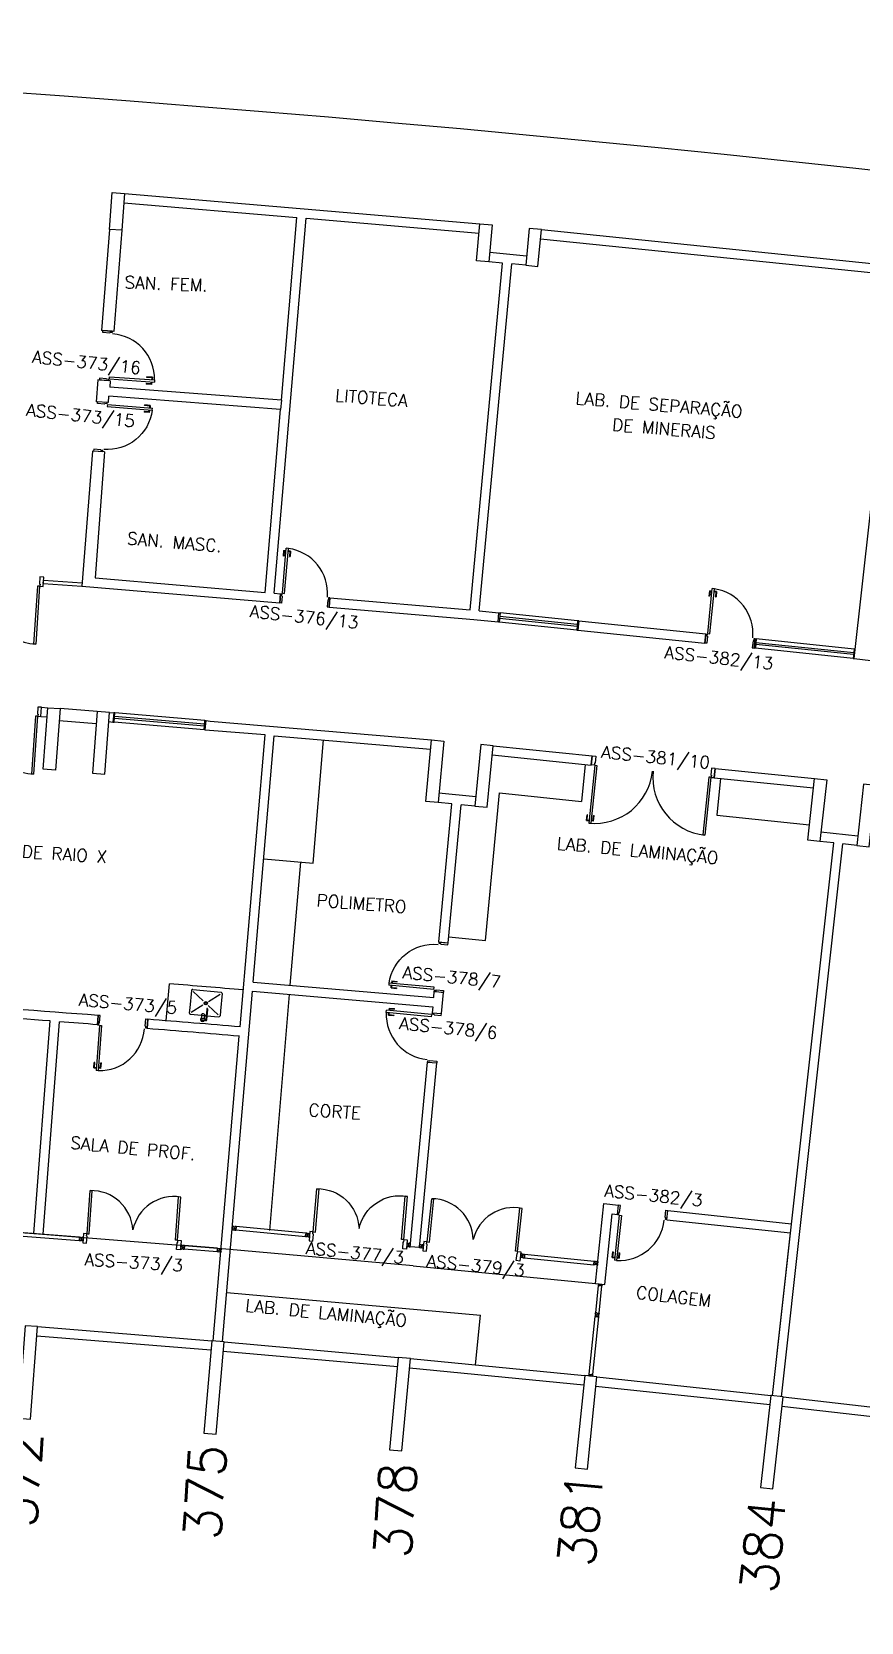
# Model space of a CAD drawing. Extents: x -152 to 150, y 325 to 437.
# Drawn here: x 27.71 to 41.13, y 350.53 to 376.26 of the extents above; entities that cross this region are included whole.
import ezdxf
from ezdxf.enums import TextEntityAlignment as Align

# ---------------------------------------------------------------- set-up
doc = ezdxf.new("R2010")
doc.units = 0
doc.header["$LTSCALE"] = 0.01
doc.header["$MEASUREMENT"] = 0
doc.header["$PDMODE"] = 98
doc.layers.get('0').update_dxf_attribs({"linetype": 'CONTINUOUS'})
doc.layers.get('DEFPOINTS').update_dxf_attribs({"linetype": 'CONTINUOUS'})
for name, color, linetype in [('ALV', 2, 'CONTINUOUS'), ('BANC', 2, 'CONTINUOUS'), ('DIV', 2, 'CONTINUOUS'), ('ESC', 1, 'CONTINUOUS'), ('ESQ', 1, 'CONTINUOUS'), ('ESTR', 3, 'CONTINUOUS'), ('JANELA', 1, 'CONTINUOUS'), ('NOPILAR1', 2, 'CONTINUOUS'), ('PEÇAS', 1, 'CONTINUOUS'), ('PISO', 1, 'CONTINUOUS'), ('TEXTO', 2, 'CONTINUOUS'), ('TEXTO-CENTRO-CUSTO', 2, 'CONTINUOUS'), ('TEXTO-ENDEREÇO', 2, 'CONTINUOUS')]:
    doc.layers.add(name, color=color, linetype=linetype)
doc.styles.add('1', font='romans.shx')
doc.styles.add('NOPILAR', font='simplex.shx', dxfattribs={"height": 0.6})
doc.styles.add('UNB-100', font='simplex.shx', dxfattribs={"height": 3})
doc.styles.add('UNB-100-1', font='simplex.shx', dxfattribs={"height": 0.2})
doc.dimstyles.new('1-600', dxfattribs={"dimtxt": 1.1, "dimasz": 2.5, "dimexe": 2, "dimexo": 4, "dimgap": 0.2, "dimtad": 1, "dimdec": 0, "dimzin": 4, "dimdsep": 46, "dimlunit": 6, "dimtxsty": '1', "dimblk1": 'NONE', "dimblk2": 'NONE', "dimsah": 1, "dimcen": 0, "dimclrd": 2, "dimclre": 2, "dimclrt": 2, "dimadec": 0, "dimazin": 0, "dimtfac": 1, "dimtdec": 0, "dimtmove": 2, "dimatfit": 3, "dimldrblk": 'NONE', "dimfxl": 1, "dimtolj": 1, "dimtzin": 0, "dimarcsym": 0})

# ---------------------------------------------------------------- blocks, each defined once
blk = doc.blocks.new('PILAR-SSC')
blk.add_lwpolyline([(0.003, -72.467), (0.003, -73.967), (0.203, -73.967), (0.203, -72.467)], close=True)
blk = doc.blocks.new('PD80-SSC')
at = {"color": 2}
for p, q in [((-0.777, 0.01), (-0.777, -0.03)), ((-0.777, 0.01), (-0.687, 0.01)), ((-0.687, 0), (-0.687, 0.01)), ((-0.075, 0), (0.075, 0)), ((-0.075, 0), (-0.075, -0.02)), ((0.075, -0.03), (0.075, 0)), ((-0.817, -0.065), (-0.817, -0.03)), ((-0.085, -0.03), (-0.817, -0.03)), ((-0.085, -0.065), (-0.817, -0.065)), ((-0.777, -0.105), (-0.777, -0.065)), ((-0.777, -0.105), (-0.687, -0.105)), ((-0.767, 0), (-0.767, -0.03)), ((-0.767, 0), (-0.687, 0)), ((-0.767, -0.095), (-0.767, -0.065)), ((-0.767, -0.095), (-0.687, -0.095)), ((-0.687, -0.095), (-0.687, -0.105)), ((-0.085, -0.03), (-0.085, -0.065)), ((-0.075, -0.02), (-0.04, -0.02)), ((-0.04, -0.03), (-0.04, -0.02)), ((-0.04, -0.03), (0.075, -0.03)), ((-0.04, -0.771), (0.075, -0.771)), ((-0.04, -0.771), (-0.04, -0.781)), ((0.075, -0.771), (0.075, -0.801)), ((-0.075, -0.781), (-0.04, -0.781)), ((-0.075, -0.801), (-0.075, -0.781)), ((-0.075, -0.801), (0.075, -0.801)), ((-0.075, -0.802), (0.075, -0.802))]:
    blk.add_line(p, q, dxfattribs=at)
at = {"color": 1}
blk.add_arc((-0.085, -0.03), 0.731, 182.6571, 270, dxfattribs=at)
blk = doc.blocks.new('PTDP-SSC')
at = {"color": 2}
for p, q in [((0.055, 1.015), (0.09, 1.015)), ((0.055, 0.075), (0.055, 1.015)), ((0.09, 0.075), (0.09, 1.015)), ((1.91, 0.075), (1.91, 1.015)), ((1.945, 1.015), (1.91, 1.015)), ((1.945, 0.075), (1.945, 1.015)), ((0.05, 0.075), (0, 0.075)), ((0, 0.075), (0, -0.075)), ((0.05, 0.04), (0.05, 0.075)), ((0.06, 0.04), (0.05, 0.04)), ((0.055, 0.075), (0.09, 0.075)), ((0.06, -0.075), (0.06, 0.04)), ((1.945, 0.075), (1.91, 0.075)), ((1.94, -0.075), (1.94, 0.04)), ((1.94, 0.04), (1.95, 0.04)), ((1.95, 0.04), (1.95, 0.075)), ((1.95, 0.075), (2, 0.075)), ((2, 0.075), (2, -0.075)), ((0, -0.075), (0.06, -0.075)), ((2, -0.075), (1.94, -0.075))]:
    blk.add_line(p, q, dxfattribs=at)
at = {"color": 1}
for centre, start, end in [((0.055, 0.075), 0, 90), ((1.945, 0.075), 90, 180)]:
    blk.add_arc(centre, 0.94, start, end, dxfattribs=at)
blk = doc.blocks.new('PE80-SSC')
at = {"color": 2}
for p, q in [((0.075, 0), (-0.075, 0)), ((-0.075, -0.03), (-0.075, 0)), ((0.075, 0), (0.075, -0.02)), ((0.777, 0.01), (0.687, 0.01)), ((0.687, 0), (0.687, 0.01)), ((0.777, 0.01), (0.777, -0.03)), ((0.04, -0.03), (-0.075, -0.03)), ((0.075, -0.02), (0.04, -0.02)), ((0.04, -0.03), (0.04, -0.02)), ((0.085, -0.03), (0.817, -0.03)), ((0.085, -0.03), (0.085, -0.065)), ((0.085, -0.065), (0.817, -0.065)), ((0.767, 0), (0.687, 0)), ((0.767, -0.095), (0.687, -0.095)), ((0.687, -0.095), (0.687, -0.105)), ((0.777, -0.105), (0.687, -0.105)), ((0.767, 0), (0.767, -0.03)), ((0.767, -0.095), (0.767, -0.065)), ((0.777, -0.105), (0.777, -0.065)), ((0.817, -0.065), (0.817, -0.03)), ((0.04, -0.771), (-0.075, -0.771)), ((-0.075, -0.771), (-0.075, -0.801)), ((0.04, -0.771), (0.04, -0.781)), ((0.075, -0.801), (-0.075, -0.801)), ((0.075, -0.802), (-0.075, -0.802)), ((0.075, -0.781), (0.04, -0.781)), ((0.075, -0.801), (0.075, -0.781))]:
    blk.add_line(p, q, dxfattribs=at)
at = {"color": 1}
blk.add_arc((0.085, -0.03), 0.731, 270, 357.3429, dxfattribs=at)
blk = doc.blocks.new('A$C73356FFD')
at = {"layer": 'DIV'}
for p, q in [((0.025, 0.03), (0.035, 0.03)), ((0.035, 0.03), (0.025, 0.03)), ((0.03, 0.025), (0.03, 0.035)), ((0.03, 0.035), (0.03, 0.025))]:
    blk.add_line(p, q, dxfattribs=at)
blk.add_lwpolyline([(0.009, 0.036), (0, 0.036), (0, 0.06), (0.022, 0.06), (0.022, 0.05), (0.038, 0.05), (0.038, 0.06), (0.06, 0.06), (0.06, 0.036), (0.05, 0.036), (0.05, 0.024), (0.06, 0.024), (0.06, 0), (0.038, 0), (0.038, 0.01), (0.022, 0.01), (0.022, 0), (0, 0), (0, 0.024), (0.009, 0.024)], close=True, dxfattribs=at)
blk = doc.blocks.new('A$C19D559F5')
at = {"linetype": 'Continuous'}
blk.add_blockref('A$C73356FFD', (0, 0), dxfattribs=at)
blk = doc.blocks.new('A$C265F004B')
at = {"linetype": 'Continuous'}
blk.add_blockref('A$C73356FFD', (0, 0), dxfattribs=at)
blk = doc.blocks.new('*D78')
at = {"layer": 'DEFPOINTS', "color": 0, "transparency": 16777216}
for p in [(-14.581, 356.043), (-14.517, 354.544), (51.887, 352.626), (51.671, 351.142), (29.16, 347.187)]:
    blk.add_point(p, dxfattribs=at)
at = {"layer": 'TEXTO-CENTRO-CUSTO', "color": 2, "lineweight": -2, "transparency": 16777216}
for p, q in [((-14.346, 350.548), (-14.155, 346.051)), ((51.094, 347.183), (50.447, 342.748))]:
    blk.add_line(p, q, dxfattribs=at)
blk.add_arc((0.564, 0.501), 347.863, 81.70732, 92.43902, dxfattribs=at)
at = {"layer": 'TEXTO-CENTRO-CUSTO', "color": 2, "transparency": 16777216, "insert": (18.364, 348.66), "char_height": 1.1, "attachment_point": 5, "rotation": 357.0732, "style": '1'}
blk.add_mtext('\\A1;Geociências', dxfattribs=at)
blk = doc.blocks.new('_NONE')
at = {"color": 0, "linetype": 'ByBlock'}
blk.add_circle((0, 0), 0.25, dxfattribs=at)
blk = doc.blocks.new('INOXA1-P')
for p, q in [((0.043, 0.008), (0.043, -0.022)), ((0.062, 0.04), (0.071, 0.04)), ((0.131, 0.048), (0.076, 0.043)), ((0.131, -0.002), (0.076, 0.003)), ((0.12, 0.23), (0.12, 0.047)), ((0.22, 0.25), (0.14, 0.25)), ((0.15, 0.22), (0.287, 0.043)), ((0.5, 0.25), (0.22, 0.25)), ((0.353, 0.043), (0.49, 0.22)), ((0.52, 0.23), (0.52, -0.23)), ((0.22, -0.027), (0.054, -0.027)), ((0.22, -0.037), (0.054, -0.037)), ((0.063, -0.003), (0.063, -0.021)), ((0.12, -0.001), (0.12, -0.027)), ((0.12, -0.037), (0.12, -0.23)), ((0.22, -0.25), (0.14, -0.25)), ((0.15, -0.22), (0.287, -0.043)), ((0.231, -0.027), (0.22, -0.027)), ((0.231, -0.037), (0.22, -0.037)), ((0.5, -0.25), (0.22, -0.25)), ((0.353, -0.043), (0.49, -0.22))]:
    blk.add_line(p, q)
blk.add_lwpolyline([(0.076, 0.003), (0.072, 0.004), (0.069, 0.009), (0.067, 0.015), (0.066, 0.023), (0.067, 0.031), (0.069, 0.037), (0.072, 0.042), (0.076, 0.043)])
blk.add_lwpolyline([(0.131, 0.048), (0.137, 0.046), (0.143, 0.041), (0.147, 0.033), (0.148, 0.023), (0.147, 0.013), (0.143, 0.006), (0.137, 0), (0.131, -0.002), (0.125, 0), (0.119, 0.006), (0.115, 0.013), (0.114, 0.023), (0.115, 0.033), (0.119, 0.041), (0.125, 0.046)], close=True)
for radius in [0.0266, 0.0163]:
    blk.add_circle((0.32, 0), radius)
for centre, radius, start, end in [((0.054, 0.023), 0.0349, 36.1705, 252.2568), ((0.054, 0.023), 0.0189, 62.7367, 235.7375), ((0.073, -0.003), 0.01, 102.8285, 180), ((0.054, 0.023), 0.0349, 285.5373, 323.9987), ((0.14, 0.23), 0.02, 90, 180), ((0.5, 0.23), 0.02, 360, 90), ((0.054, -0.032), 0.0145, 20.161, 339.839), ((0.054, -0.032), 0.005, 90.0037, 269.9963), ((0.14, -0.23), 0.02, 180, 270), ((0.231, -0.032), 0.00738, 222.6559, 137.3441), ((0.231, -0.032), 0.005, 269.9935, 90.0065), ((0.5, -0.23), 0.02, 270, 360)]:
    blk.add_arc(centre, radius, start, end)
blk = doc.blocks.new('A$C2F81776B')
at = {"layer": 'ESQ'}
for p, q in [((0.25, 0.007), (0.1, 0.007)), ((0.1, 0.007), (0.1, -0.053)), ((0.25, -0.043), (0.25, 0.007)), ((0.1, -0.053), (0.215, -0.053)), ((0.215, -0.053), (0.215, -0.043)), ((0.215, -0.043), (0.25, -0.043)), ((0.25, -0.048), (0.952, -0.045)), ((0.25, -0.048), (0.251, -0.083)), ((0.251, -0.083), (0.952, -0.08)), ((0.952, -0.045), (0.952, -0.08)), ((0.107, -1.513), (0.222, -1.513)), ((0.107, -1.573), (0.107, -1.513)), ((0.222, -1.513), (0.222, -1.523)), ((0.222, -1.523), (0.257, -1.523)), ((0.257, -1.483), (0.958, -1.48)), ((0.257, -1.518), (0.257, -1.483)), ((0.257, -1.518), (0.958, -1.515)), ((0.257, -1.523), (0.257, -1.573)), ((0.958, -1.515), (0.958, -1.48)), ((0.257, -1.573), (0.107, -1.573))]:
    blk.add_line(p, q, dxfattribs=at)
for centre, radius, start, end in [((0.282, -0.115), 0.673, 277.4142, 5.9906), ((0.284, -1.455), 0.677, 354.8664, 82.8071)]:
    blk.add_arc(centre, radius, start, end, dxfattribs=at)
blk = doc.blocks.new('DIV-SSC')
for p, q in [((-0.005, 0), (0.005, 0)), ((0, 0.005), (0, -0.005)), ((-0.03, -0.03), (-0.03, -0.97)), ((0.03, -0.03), (-0.03, -0.03)), ((-0.03, -0.03), (-0.009, -0.03)), ((-0.009, -0.03), (-0.027, -0.03)), ((-0.006, -0.02), (0.006, -0.02)), ((-0.006, -0.02), (-0.006, -0.03)), ((-0.005, -0.022), (0.005, -0.022)), ((-0.005, -0.022), (-0.005, -0.029)), ((0.005, -0.029), (-0.005, -0.029)), ((0.005, -0.03), (-0.005, -0.03)), ((0.005, -0.022), (0.005, -0.029)), ((0.006, -0.02), (0.006, -0.03)), ((0.03, -0.03), (0.03, -0.97)), ((0.03, -0.97), (-0.03, -0.97)), ((0.007, -0.999), (-0.007, -0.999)), ((-0.006, -0.98), (-0.006, -0.97)), ((-0.006, -0.98), (0.006, -0.98)), ((0.005, -0.97), (-0.005, -0.97)), ((0, -0.991), (0, -1.006)), ((0.006, -0.98), (0.006, -0.97))]:
    blk.add_line(p, q)
blk = doc.blocks.new('MTT-SSC')
for p, q in [((-0.006, 0.03), (-0.03, 0.03)), ((-0.03, 0.008), (-0.03, 0.03)), ((-0.03, 0.008), (-0.02, 0.008)), ((-0.02, -0.008), (-0.02, 0.008)), ((-0.006, 0.0205), (-0.006, 0.03)), ((0.006, 0.0205), (-0.006, 0.0205)), ((0.0051, 0), (-0.0051, 0)), ((-0.0051, 0), (0.0051, 0)), ((0, -0.0051), (0, 0.0051)), ((0, 0.0051), (0, -0.0051)), ((0.006, 0.0205), (0.006, 0.03)), ((0.006, 0.03), (0.03, 0.03)), ((0.02, -0.008), (0.02, 0.008)), ((0.03, 0.008), (0.02, 0.008)), ((0.03, 0.008), (0.03, 0.03)), ((-0.03, -0.008), (-0.02, -0.008)), ((-0.03, -0.008), (-0.03, -0.03)), ((-0.03, -0.03), (-0.006, -0.03)), ((-0.03, -0.03), (-0.009, -0.03)), ((-0.009, -0.03), (-0.027, -0.03)), ((-0.006, -0.0205), (-0.006, -0.03)), ((-0.006, -0.0205), (-0.006, -0.03)), ((0.006, -0.0205), (-0.006, -0.0205)), ((-0.006, -0.0205), (0.006, -0.0205)), ((0.006, -0.0205), (0.006, -0.03)), ((0.006, -0.0205), (0.006, -0.03)), ((0.03, -0.03), (0.006, -0.03)), ((0.03, -0.008), (0.02, -0.008)), ((0.03, -0.008), (0.03, -0.03))]:
    blk.add_line(p, q)
blk = doc.blocks.new('MTINI-SSC')
for p, q in [((-0.03, 0.008), (-0.03, 0.028)), ((-0.03, 0.028), (-0.008, 0.028)), ((-0.03, 0.008), (-0.02, 0.008)), ((-0.02, 0), (-0.02, 0.008)), ((-0.001, 0), (-0.02, 0)), ((-0.008, 0.019), (-0.008, 0.028)), ((0.008, 0.019), (-0.008, 0.019)), ((0.005, 0), (-0.005, 0)), ((0.02, 0), (-0.001, 0)), ((0, -0.005), (0, 0.005)), ((0.008, 0.019), (0.008, 0.028)), ((0.03, 0.028), (0.008, 0.028)), ((0.03, 0.008), (0.02, 0.008)), ((0.02, 0), (0.02, 0.008)), ((0.03, 0.008), (0.03, 0.028))]:
    blk.add_line(p, q)

msp = doc.modelspace()

# ---------------------------------------------------------------- linework, layer by layer
at = {"layer": 'ALV'}
for p, q in [((29.2, 373.499), (32.001, 373.26)), ((29.212, 373.649), (34.963, 373.158)), ((31.635, 367.179), (32.15, 373.247)), ((31.75, 370.301), (32.001, 373.26)), ((32.15, 373.247), (34.95, 373.008)), ((28.966, 373.067), (28.841, 371.431)), ((29.166, 373.052), (29.04, 371.413)), ((35.959, 373.064), (41.303, 372.516)), ((35.944, 372.915), (41.288, 372.367)), ((34.803, 366.909), (35.33, 372.521)), ((34.952, 366.895), (35.479, 372.507)), ((35.33, 372.521), (35.106, 372.542)), ((35.717, 372.635), (35.12, 372.691)), ((35.703, 372.486), (35.479, 372.507)), ((41.02, 366.123), (41.659, 371.873)), ((29.04, 371.413), (28.841, 371.431)), ((28.779, 370.632), (28.752, 370.278)), ((28.978, 370.614), (28.779, 370.632)), ((28.978, 370.614), (28.971, 370.514)), ((31.75, 370.301), (28.971, 370.514)), ((28.952, 370.265), (28.752, 370.278)), ((28.952, 370.265), (28.959, 370.365)), ((31.737, 370.151), (28.959, 370.365)), ((31.486, 367.192), (31.737, 370.151)), ((28.691, 369.478), (28.523, 367.294)), ((28.89, 369.466), (28.691, 369.478)), ((28.89, 369.466), (28.734, 367.427)), ((28.523, 367.294), (31.722, 367.021)), ((28.734, 367.427), (31.486, 367.192)), ((31.635, 367.179), (31.735, 367.171)), ((31.722, 367.021), (31.735, 367.171)), ((32.521, 366.953), (32.534, 367.103)), ((32.534, 367.103), (34.803, 366.909)), ((32.521, 366.953), (34.863, 366.753)), ((34.952, 366.895), (35.27, 366.862)), ((35.255, 366.713), (35.27, 366.862)), ((34.863, 366.753), (35.255, 366.713)), ((36.563, 366.73), (36.548, 366.581)), ((36.548, 366.581), (38.602, 366.37)), ((36.563, 366.73), (38.617, 366.519)), ((38.602, 366.37), (38.617, 366.519)), ((39.399, 366.29), (39.414, 366.44)), ((39.415, 366.438), (39.414, 366.44)), ((41.02, 366.123), (47.313, 365.37)), ((27.869, 365.333), (27.971, 365.326)), ((28.768, 365.265), (28.17, 365.311)), ((28.968, 365.249), (29.036, 365.243)), ((29.036, 365.243), (29.023, 365.094)), ((27.859, 365.183), (27.959, 365.176)), ((28.753, 365.065), (28.155, 365.111)), ((28.955, 365.1), (29.023, 365.094)), ((30.518, 364.966), (30.531, 365.116)), ((30.531, 365.116), (30.599, 365.11)), ((30.599, 365.109), (34.178, 364.805)), ((30.518, 364.966), (30.587, 364.961)), ((31.485, 364.884), (30.587, 364.959)), ((31.082, 360.16), (31.485, 364.884)), ((31.295, 360.886), (31.635, 364.871)), ((31.635, 364.871), (34.165, 364.655)), ((35.158, 364.562), (36.764, 364.397)), ((35.174, 364.711), (36.78, 364.546)), ((36.78, 364.546), (36.764, 364.397)), ((38.77, 364.342), (38.754, 364.193)), ((38.77, 364.342), (40.376, 364.178)), ((38.754, 364.193), (40.361, 364.029)), ((34.508, 363.769), (34.284, 363.79)), ((34.895, 363.883), (34.298, 363.94)), ((34.298, 361.534), (34.508, 363.769)), ((34.447, 361.518), (34.657, 363.755)), ((34.881, 363.734), (34.657, 363.755)), ((41.078, 363.245), (40.481, 363.311)), ((39.694, 354.192), (40.688, 363.137)), ((39.843, 354.175), (40.837, 363.12)), ((40.688, 363.137), (40.465, 363.162)), ((41.061, 363.095), (40.837, 363.12)), ((31.892, 360.835), (32.063, 362.827)), ((34.298, 361.534), (34.448, 361.518)), ((30.798, 355.066), (31.282, 360.736)), ((31.561, 356.865), (31.88, 360.685)), ((34.214, 360.636), (34.223, 360.736)), ((34.223, 360.736), (34.372, 360.719)), ((34.34, 360.376), (34.372, 360.719)), ((28.777, 360.195), (28.788, 360.345)), ((34.2, 360.487), (34.19, 360.388)), ((34.19, 360.388), (34.34, 360.376)), ((27.744, 356.818), (28.007, 360.256)), ((27.893, 356.807), (28.157, 360.244)), ((29.587, 360.286), (29.576, 360.136)), ((30.648, 355.079), (31.069, 360.011)), ((33.835, 356.601), (34.115, 359.589)), ((33.984, 356.587), (34.265, 359.578)), ((34.116, 359.589), (34.265, 359.578)), ((36.834, 356.005), (36.967, 357.299)), ((36.967, 357.299), (37.203, 357.274)), ((37.19, 357.125), (37.203, 357.274)), ((36.983, 355.99), (37.101, 357.134)), ((37.101, 357.134), (37.19, 357.125)), ((37.987, 357.039), (38.001, 357.189)), ((37.987, 357.039), (39.987, 356.826)), ((38.001, 357.189), (40.003, 356.975)), ((39.694, 354.192), (39.987, 356.826)), ((33.984, 356.587), (33.835, 356.601)), ((36.834, 356.005), (36.983, 355.99)), ((27.802, 355.309), (30.622, 355.081)), ((27.79, 355.16), (30.61, 354.931)), ((30.822, 355.064), (33.64, 354.811)), ((30.808, 354.914), (33.627, 354.662)), ((33.839, 354.792), (36.655, 354.516)), ((33.824, 354.643), (36.641, 354.367)), ((36.854, 354.495), (39.668, 354.195)), ((36.838, 354.346), (39.652, 354.046)), ((39.867, 354.173), (42.678, 353.848)), ((39.849, 354.024), (42.66, 353.699))]:
    msp.add_line(p, q, dxfattribs=at)
for centre, radius, start, end in [((-2.483, -40.089), 401.504, 85.6447, 85.93301), ((-18.932, -257.349), 619.534, 85.582449, 85.840649), ((-1975.365, -24982.278), 25421.595, 85.4783269, 85.479729), ((12.665, 144.685), 216.11, 85.1146, 85.51182), ((12.659, 144.62), 216.326, 85.11466, 85.51195)]:
    msp.add_arc(centre, radius, start, end, dxfattribs=at)
at = {"layer": 'BANC'}
for p, q in [((32.262, 362.81), (32.432, 364.803)), ((36.664, 364.407), (36.606, 363.81)), ((35.054, 361.559), (35.278, 363.946)), ((35.278, 363.946), (36.606, 363.81)), ((38.853, 364.183), (38.794, 363.586)), ((38.794, 363.586), (40.293, 363.432)), ((31.465, 362.878), (32.262, 362.81)), ((34.457, 361.617), (35.054, 361.559)), ((31.295, 360.886), (34.214, 360.636)), ((29.886, 360.262), (29.937, 360.857)), ((31.282, 360.736), (34.2, 360.487)), ((30.866, 355.863), (34.972, 355.495)), ((34.89, 354.689), (34.972, 355.495))]:
    msp.add_line(p, q, dxfattribs=at)
msp.add_arc((12.659, 144.62), 216.926, 85.11466, 85.43164, dxfattribs=at)
at = {"layer": 'DIV'}
for p, q in [((31.75, 370.301), (31.738, 370.151)), ((27.897, 367.337), (27.9, 367.387)), ((27.897, 367.337), (28.523, 367.294)), ((27.9, 367.387), (28.526, 367.344)), ((28.48, 356.699), (27.142, 356.801)), ((28.485, 356.759), (27.147, 356.861)), ((30.966, 356.903), (30.965, 356.903)), ((30.992, 356.9), (30.978, 356.901)), ((30.985, 356.907), (30.984, 356.895)), ((31.005, 356.893), (31.006, 356.905)), ((31.005, 356.893), (31.015, 356.892)), ((31.006, 356.905), (31.016, 356.904)), ((31.018, 356.928), (31.012, 356.868)), ((32.138, 356.763), (31.012, 356.868)), ((31.016, 356.903), (31.015, 356.893)), ((32.144, 356.823), (31.018, 356.928)), ((32.144, 356.823), (32.138, 356.763)), ((32.138, 356.763), (32.14, 356.787)), ((32.138, 356.763), (32.14, 356.784)), ((32.16, 356.761), (32.138, 356.763)), ((32.14, 356.784), (32.139, 356.766)), ((32.15, 356.786), (32.14, 356.787)), ((32.15, 356.786), (32.14, 356.787)), ((32.142, 356.798), (32.141, 356.788)), ((32.144, 356.823), (32.142, 356.799)), ((32.151, 356.798), (32.142, 356.799)), ((32.151, 356.798), (32.142, 356.799)), ((32.166, 356.821), (32.144, 356.823)), ((32.151, 356.798), (32.15, 356.786)), ((32.15, 356.786), (32.151, 356.798)), ((32.16, 356.761), (32.161, 356.771)), ((32.161, 356.771), (32.177, 356.769)), ((32.166, 356.821), (32.165, 356.811)), ((32.165, 356.811), (32.181, 356.809)), ((32.166, 356.791), (32.176, 356.79)), ((32.176, 356.79), (32.166, 356.791)), ((32.171, 356.795), (32.17, 356.785)), ((32.17, 356.785), (32.171, 356.795)), ((32.176, 356.76), (32.177, 356.769)), ((32.176, 356.76), (32.198, 356.757)), ((32.182, 356.819), (32.181, 356.809)), ((32.182, 356.819), (32.204, 356.817)), ((32.192, 356.794), (32.191, 356.782)), ((32.191, 356.782), (32.2, 356.781)), ((32.192, 356.794), (32.201, 356.793)), ((32.2, 356.781), (32.198, 356.757)), ((32.201, 356.793), (32.204, 356.817)), ((30.128, 356.596), (30.127, 356.596)), ((30.154, 356.594), (30.14, 356.595)), ((30.147, 356.6), (30.146, 356.588)), ((30.167, 356.586), (30.168, 356.598)), ((30.167, 356.586), (30.177, 356.586)), ((30.168, 356.598), (30.178, 356.598)), ((30.18, 356.622), (30.175, 356.562)), ((30.711, 356.518), (30.175, 356.562)), ((30.178, 356.597), (30.177, 356.587)), ((30.716, 356.578), (30.18, 356.622)), ((35.624, 356.464), (35.627, 356.488)), ((35.648, 356.486), (35.627, 356.488)), ((35.648, 356.486), (35.647, 356.476)), ((35.664, 356.484), (35.663, 356.474)), ((35.664, 356.484), (35.686, 356.482)), ((35.686, 356.482), (35.68, 356.422)), ((35.686, 356.482), (35.684, 356.458)), ((35.686, 356.482), (36.811, 356.37)), ((35.623, 356.452), (35.621, 356.428)), ((35.643, 356.426), (35.621, 356.428)), ((35.632, 356.451), (35.623, 356.452)), ((35.634, 356.463), (35.624, 356.464)), ((35.634, 356.463), (35.632, 356.451)), ((35.643, 356.426), (35.644, 356.436)), ((35.659, 356.434), (35.644, 356.436)), ((35.663, 356.474), (35.647, 356.476)), ((35.658, 356.455), (35.648, 356.456)), ((35.648, 356.456), (35.658, 356.455)), ((35.654, 356.46), (35.653, 356.45)), ((35.653, 356.45), (35.654, 356.46)), ((35.658, 356.424), (35.659, 356.434)), ((35.658, 356.424), (35.68, 356.422)), ((35.674, 356.459), (35.673, 356.447)), ((35.673, 356.447), (35.674, 356.459)), ((35.673, 356.447), (35.683, 356.446)), ((35.673, 356.447), (35.683, 356.446)), ((35.674, 356.459), (35.684, 356.458)), ((35.674, 356.459), (35.684, 356.458)), ((35.68, 356.422), (35.683, 356.446)), ((35.68, 356.422), (35.682, 356.443)), ((35.68, 356.422), (36.805, 356.311)), ((35.682, 356.443), (35.681, 356.425)), ((35.684, 356.457), (35.683, 356.447)), ((36.811, 356.37), (36.805, 356.311)), ((36.809, 356.346), (36.808, 356.336)), ((36.817, 356.334), (36.808, 356.335)), ((36.818, 356.346), (36.809, 356.347)), ((36.817, 356.334), (36.818, 356.346)), ((36.832, 356.338), (36.846, 356.337)), ((36.84, 356.344), (36.838, 356.331)), ((36.858, 356.336), (36.859, 356.336)), ((36.876, 355.973), (36.831, 355.533)), ((36.891, 355.527), (36.936, 355.967))]:
    msp.add_line(p, q, dxfattribs=at)
at = {"layer": 'ESQ'}
for p, q in [((36.687, 363.502), (36.695, 363.591)), ((36.687, 363.502), (36.727, 363.498)), ((36.705, 363.59), (36.695, 363.591)), ((36.698, 363.511), (36.705, 363.59)), ((36.698, 363.511), (36.728, 363.508)), ((36.801, 363.491), (36.761, 363.495)), ((36.792, 363.502), (36.762, 363.505)), ((36.792, 363.502), (36.799, 363.582)), ((36.799, 363.582), (36.809, 363.581)), ((36.801, 363.491), (36.809, 363.581))]:
    msp.add_line(p, q, dxfattribs=at)
at = {"layer": 'ESTR'}
for points in [[(29.212, 373.65), (29.166, 373.052), (28.966, 373.067), (29.012, 373.666)], [(35.162, 373.139), (35.106, 372.542), (34.907, 372.56), (34.963, 373.158)], [(35.759, 373.083), (35.703, 372.486), (35.902, 372.467), (35.958, 373.064)], [(27.97, 365.326), (28.17, 365.311), (28.093, 364.313), (27.894, 364.329)], [(28.768, 365.265), (28.692, 364.268), (28.891, 364.252), (28.968, 365.249)], [(34.178, 364.805), (34.377, 364.786), (34.284, 363.79), (34.085, 363.809)], [(34.975, 364.73), (34.881, 363.734), (35.08, 363.715), (35.174, 364.711)], [(40.376, 364.178), (40.575, 364.156), (40.464, 363.162), (40.266, 363.184)], [(41.171, 364.089), (41.061, 363.095), (41.259, 363.073), (41.37, 364.067)]]:
    msp.add_lwpolyline(points, close=True, dxfattribs=at)
at = {"layer": 'JANELA', "color": 3}
for p, q in [((35.27, 366.862), (35.29, 366.86)), ((35.29, 366.86), (35.275, 366.711)), ((36.537, 366.672), (35.284, 366.801)), ((35.275, 366.711), (35.255, 366.713)), ((36.534, 366.642), (35.281, 366.771)), ((36.543, 366.732), (36.528, 366.583)), ((36.528, 366.583), (36.548, 366.581)), ((36.563, 366.73), (36.543, 366.732)), ((39.419, 366.288), (39.399, 366.29)), ((39.414, 366.44), (39.434, 366.438)), ((39.434, 366.438), (39.419, 366.288)), ((41.008, 366.184), (39.425, 366.348)), ((41.011, 366.214), (39.428, 366.378)), ((41.017, 366.273), (41.001, 366.124)), ((41.037, 366.271), (41.017, 366.273)), ((41.001, 366.124), (41.021, 366.122)), ((29.056, 365.242), (29.036, 365.243)), ((29.043, 365.092), (29.056, 365.242)), ((29.023, 365.094), (29.043, 365.092)), ((30.503, 365.028), (29.049, 365.152)), ((30.506, 365.058), (29.051, 365.182)), ((30.498, 364.968), (30.511, 365.118)), ((30.511, 365.118), (30.531, 365.116)), ((30.518, 364.966), (30.498, 364.968))]:
    msp.add_line(p, q, dxfattribs=at)
at = {"layer": 'JANELA'}
for p, q in [((36.543, 366.732), (35.29, 366.86)), ((36.528, 366.583), (35.275, 366.711)), ((41.001, 366.124), (39.419, 366.288)), ((41.017, 366.273), (39.434, 366.438)), ((30.511, 365.118), (29.056, 365.242)), ((30.498, 364.968), (29.043, 365.092))]:
    msp.add_line(p, q, dxfattribs=at)
at = {"layer": 'PISO'}
for p, q in [((24.784, 357.033), (27.818, 356.813)), ((27.819, 356.813), (30.851, 356.567)), ((30.851, 356.567), (33.881, 356.296)), ((33.881, 356.295), (36.834, 356.005))]:
    msp.add_line(p, q, dxfattribs=at)
for radius, end in [(382.359, 90.01762), (375.744, 90.01793)]:
    msp.add_arc((0.463, 0.506), radius, 69.08957, end, dxfattribs=at)

# ---------------------------------------------------------------- block references
at = {"layer": 'DIV'}
for name, p, rotation in [('PTDP-SSC', (27.898, 367.362), 176.0975193778243), ('PTDP-SSC', (27.864, 365.258), 176.0975193778243), ('A$C2F81776B', (34.034, 356.438), 83.65939512194589), ('A$C265F004B', (28.48, 356.699), 355.9482275923212), ('A$C265F004B', (30.711, 356.518), 355.4258191617383), ('A$C19D559F5', (33.983, 356.583), 354.3810715054227), ('A$C265F004B', (36.805, 356.311), 354.3810715054227), ('MTINI-SSC', (36.909, 355.998), 173.9024292682858), ('DIV-SSC', (36.756, 354.506), 174.1463414634212), ('MTINI-SSC', (36.756, 354.506), 353.902429268289)]:
    msp.add_blockref(name, p, dxfattribs=dict(at, rotation=rotation))
at = {"layer": 'DIV', "xscale": -1}
for name, p, rotation in [('A$C2F81776B', (33.757, 356.464), 265.3497889721517), ('A$C265F004B', (31.012, 356.868), 354.628112588673), ('A$C265F004B', (30.175, 356.562), 355.3243583633072), ('A$C19D559F5', (33.835, 356.598), 354.628112588673), ('MTT-SSC', (36.858, 355.5), 84.14634146341388)]:
    msp.add_blockref(name, p, dxfattribs=dict(at, rotation=rotation))
at = {"layer": 'ESC', "rotation": 85.65939512194615}
msp.add_blockref('A$C2F81776B', (28.538, 356.565), dxfattribs=at)
at = {"layer": 'ESQ'}
for name, p, rotation in [('PD80-SSC', (28.879, 370.623), 175.928684108301), ('PE80-SSC', (31.729, 367.096), 85.12176081113127), ('PE80-SSC', (38.61, 366.445), 84.29072207449892), ('PTDP-SSC', (38.762, 364.268), 174.0896812609566), ('PD80-SSC', (28.782, 360.27), 85.79356800250318), ('PD80-SSC', (34.265, 360.382), 354.6195532716567), ('PD80-SSC', (37.197, 357.199), 83.86955327165688)]:
    msp.add_blockref(name, p, dxfattribs=dict(at, rotation=rotation))
at = {"layer": 'ESQ', "xscale": -1}
for p, rotation in [((28.852, 370.271), 355.2908280869168), ((34.298, 360.728), 174.6487394113044)]:
    msp.add_blockref('PD80-SSC', p, dxfattribs=dict(at, rotation=rotation))
at = {"layer": 'ESTR'}
for p, rotation in [((33.149, 427.579), 355.6097560975599), ((36.783, 427.285), 355.1219512195105), ((40.415, 426.96), 354.6341463414637), ((44.045, 426.605), 354.1463414634147), ((47.671, 426.218), 353.658536585366)]:
    msp.add_blockref('PILAR-SSC', p, dxfattribs=dict(at, rotation=rotation))
at = {"layer": 'PEÇAS', "rotation": 84.38107150542258}
msp.add_blockref('INOXA1-P', (30.494, 360.225), dxfattribs=at)

# ---------------------------------------------------------------- texts
at = {"layer": 'NOPILAR1', "style": 'NOPILAR'}
for s, rotation, p in [('372', 86.2383, (27.785, 352.044)), ('375', 86.2383, (30.764, 351.842)), ('378', 86.2383, (33.843, 351.549)), ('381', 84.4346, (36.812, 351.403)), ('384', 84.4346, (39.766, 350.971))]:
    msp.add_text(s, height=0.6, rotation=rotation, dxfattribs=at).set_placement(p)
at = {"layer": 'TEXTO', "style": 'UNB-100'}
for s, rotation, p in [('SAN. FEM.', 357.801, (29.208, 372.112)), ('LITOTECA', 355.5137, (32.614, 370.285)), ('LAB. DE SEPARAÇÃO', 355.2797, (36.503, 370.24)), ('DE MINERAIS', 355.2797, (37.094, 369.81)), ('SAN. MASC.', 355.2411, (29.246, 367.968)), ('LAB. DE DEFRATOMETRIA DE RAIO X ', 356.2447, (24.165, 363.123)), ('LAB. DE LAMINAÇÃO', 354.7627, (36.2, 363.034)), ('POLIMETRO', 355.6883, (32.313, 362.112)), ('CORTE', 356.4132, (32.184, 358.718)), ('SALA DE PROF.', 354.5975, (28.327, 358.19)), ('LAB. DE LAMINAÇÃO', 354.5315, (31.159, 355.555)), ('COLAGEM', 353.3011, (37.48, 355.768))]:
    msp.add_text(s, height=0.2, rotation=rotation, dxfattribs=at).set_placement(p)
at = {"layer": 'TEXTO-ENDEREÇO', "style": 'UNB-100-1'}
for s, rotation, p in [('ASS-373/16', 353.9341, (28.586, 370.815)), ('ASS-373/15', 353.9341, (28.491, 369.955)), ('ASS-376/13', 353.9341, (32.108, 366.696)), ('ASS-382/13', 353.9341, (38.818, 366.032)), ('ASS-381/10', 354.248, (37.796, 364.424)), ('ASS-378/7', 354.248, (34.496, 360.866)), ('ASS-373/5', 355.077, (29.259, 360.434)), ('ASS-378/6', 354.248, (34.442, 360.042)), ('ASS-382/3', 354.248, (37.761, 357.332)), ('ASS-373/3', 356.4708, (29.354, 356.249)), ('ASS-377/3', 354.248, (32.931, 356.405)), ('ASS-379/3', 354.248, (34.884, 356.197))]:
    msp.add_text(s, height=0.2, rotation=rotation, dxfattribs=at).set_placement(p, align=Align.CENTER)

# ---------------------------------------------------------------- dimensions: what is measured, and where the dimension line sits
at = {"layer": 'TEXTO-CENTRO-CUSTO'}
dim = msp.add_angular_dim_2l(base=(29.16, 347.187), line1=((-14.517, 354.544), (-14.581, 356.043)), line2=((51.671, 351.142), (51.887, 352.626)), text='Geociências', dimstyle='1-600', override={"dimazin": 1}, dxfattribs=at)
dim.commit()
dim.dimension.update_dxf_attribs({"geometry": '*D78', "text_midpoint": (18.364, 348.66)})

doc.saveas('drawing.dxf')
